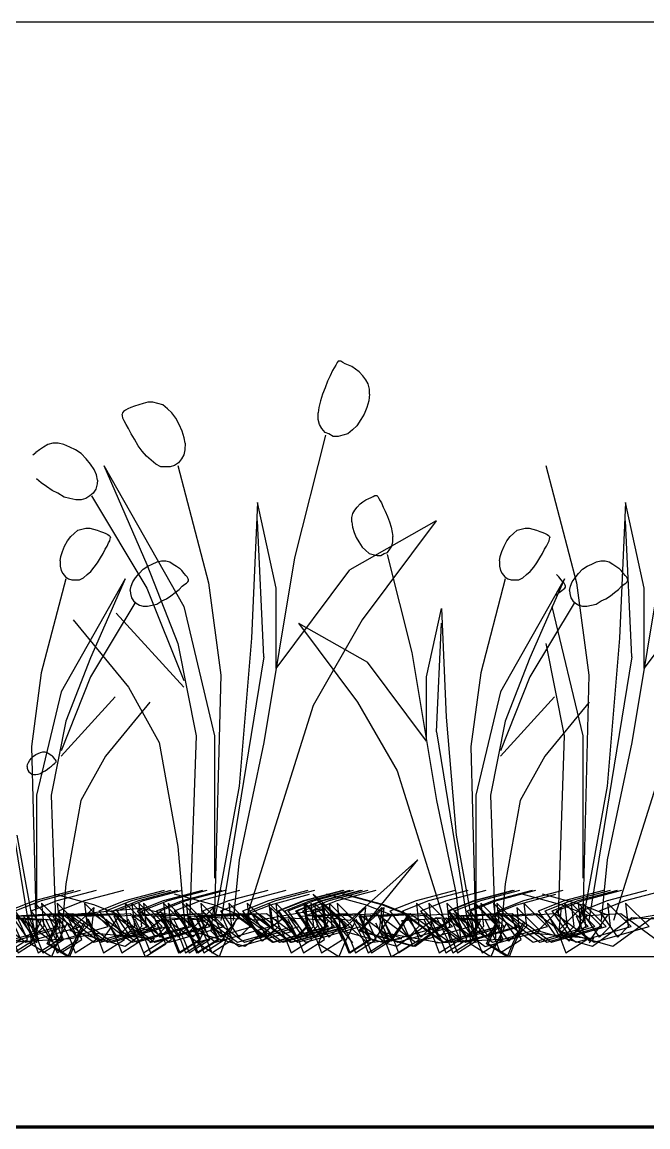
# Model space of a CAD drawing. Header units: metres. Extents: x -109 to 591, y -5 to 592.
# Drawn here: x 583.787 to 584.155, y 6.575 to 7.225 of the extents above; entities that cross this region are included whole.
import ezdxf

# ---------------------------------------------------------------- set-up
doc = ezdxf.new("R2010")
doc.units = ezdxf.units.M
doc.header["$LTSCALE"] = 0.03
doc.layers.add('Areas verdes', color=74, linetype='Continuous')
doc.layers.add('Muro', color=7, linetype='Continuous', lineweight=70)
doc.layers.add('Muro bajo', color=7, linetype='Continuous', lineweight=30)

msp = doc.modelspace()

# ---------------------------------------------------------------- linework, layer by layer
at = {"layer": 'Areas verdes', "color": 6, "linetype": 'Continuous'}
for p, q in [((583.97084, 7.02144), (583.96983, 7.01989)), ((583.97169, 7.02299), (583.97084, 7.02144)), ((583.97247, 7.02454), (583.97169, 7.02299)), ((583.97316, 7.02532), (583.97247, 7.02454)), ((583.97386, 7.02532), (583.97316, 7.02532)), ((583.97479, 7.02532), (583.97386, 7.02532)), ((583.97588, 7.02454), (583.97479, 7.02532)), ((583.97735, 7.02377), (583.97588, 7.02454)), ((583.97914, 7.02299), (583.97735, 7.02377)), ((583.98123, 7.02221), (583.97914, 7.02299)), ((583.98341, 7.02066), (583.98123, 7.02221)), ((583.98558, 7.01911), (583.98341, 7.02066)), ((583.96696, 7.01368), (583.96548, 7.0098)), ((583.96851, 7.01678), (583.96696, 7.01368)), ((583.96983, 7.01989), (583.96851, 7.01678)), ((583.98767, 7.01678), (583.98558, 7.01911)), ((583.98938, 7.01445), (583.98767, 7.01678)), ((583.99078, 7.01213), (583.98938, 7.01445)), ((583.96548, 7.0098), (583.96401, 7.00592)), ((583.99148, 7.00902), (583.99078, 7.01213)), ((583.99163, 7.00592), (583.99148, 7.00902)), ((583.8612, 7.00126), (583.85841, 7.00049)), ((583.86407, 7.00126), (583.8612, 7.00126)), ((583.86702, 7.00049), (583.86407, 7.00126)), ((583.96277, 7.00204), (583.96184, 6.99816)), ((583.96401, 7.00592), (583.96277, 7.00204)), ((583.99109, 7.00204), (583.99, 6.99816)), ((583.99163, 7.00592), (583.99109, 7.00204)), ((583.8463, 6.99506), (583.84607, 6.99428)), ((583.84615, 6.99351), (583.84607, 6.99428)), ((583.84692, 6.99583), (583.8463, 6.99506)), ((583.84801, 6.99661), (583.84692, 6.99583)), ((583.8494, 6.99738), (583.84801, 6.99661)), ((583.85119, 6.99816), (583.8494, 6.99738)), ((583.85336, 6.99894), (583.85119, 6.99816)), ((583.85577, 6.99971), (583.85336, 6.99894)), ((583.85841, 7.00049), (583.85577, 6.99971)), ((583.86989, 6.99971), (583.86702, 7.00049)), ((583.87268, 6.99738), (583.86989, 6.99971)), ((583.87524, 6.99506), (583.87268, 6.99738)), ((583.87765, 6.99195), (583.87524, 6.99506)), ((583.96184, 6.99816), (583.96137, 6.99506)), ((583.96145, 6.99118), (583.96137, 6.99506)), ((583.98845, 6.99428), (583.98643, 6.99118)), ((583.99, 6.99816), (583.98845, 6.99428)), ((583.84653, 6.99195), (583.84615, 6.99351)), ((583.84731, 6.9904), (583.84653, 6.99195)), ((583.8484, 6.98807), (583.84731, 6.9904)), ((583.84979, 6.98575), (583.8484, 6.98807)), ((583.87967, 6.98807), (583.87765, 6.99195)), ((583.8813, 6.98419), (583.87967, 6.98807)), ((583.96222, 6.98807), (583.96145, 6.99118)), ((583.96362, 6.98575), (583.96222, 6.98807)), ((583.98643, 6.99118), (583.9841, 6.9873)), ((583.85142, 6.98264), (583.84979, 6.98575)), ((583.85336, 6.97954), (583.85142, 6.98264)), ((583.88246, 6.98031), (583.8813, 6.98419)), ((583.96548, 6.98342), (583.96362, 6.98575)), ((583.96773, 6.98264), (583.96548, 6.98342)), ((583.97029, 6.98109), (583.96773, 6.98264)), ((583.97309, 6.98109), (583.97029, 6.98109)), ((583.97596, 6.98187), (583.97309, 6.98109)), ((583.97883, 6.98264), (583.97596, 6.98187)), ((583.98154, 6.98497), (583.97883, 6.98264)), ((583.9841, 6.9873), (583.98154, 6.98497)), ((583.79975, 6.97488), (583.79734, 6.97333)), ((583.80238, 6.97643), (583.79975, 6.97488)), ((583.80525, 6.97721), (583.80238, 6.97643)), ((583.80836, 6.97721), (583.80525, 6.97721)), ((583.81169, 6.97643), (583.80836, 6.97721)), ((583.81519, 6.97488), (583.81169, 6.97643)), ((583.8186, 6.97333), (583.81519, 6.97488)), ((583.85553, 6.97566), (583.85336, 6.97954)), ((583.85786, 6.97256), (583.85553, 6.97566)), ((583.88308, 6.97721), (583.88246, 6.98031)), ((583.88308, 6.97721), (583.883, 6.97333)), ((583.79346, 6.97023), (583.79525, 6.97178)), ((583.79734, 6.97333), (583.79525, 6.97178)), ((583.82194, 6.971), (583.8186, 6.97333)), ((583.82489, 6.9679), (583.82194, 6.971)), ((583.86035, 6.96945), (583.85786, 6.97256)), ((583.86306, 6.96712), (583.86035, 6.96945)), ((583.8823, 6.97023), (583.88098, 6.9679)), ((583.883, 6.97333), (583.8823, 6.97023)), ((583.82745, 6.9648), (583.82489, 6.9679)), ((583.82954, 6.96169), (583.82745, 6.9648)), ((583.83086, 6.95859), (583.82954, 6.96169)), ((583.86585, 6.9648), (583.86306, 6.96712)), ((583.86873, 6.96324), (583.86585, 6.9648)), ((583.8716, 6.96324), (583.86873, 6.96324)), ((583.87431, 6.96324), (583.8716, 6.96324)), ((583.87687, 6.96402), (583.87431, 6.96324)), ((583.87912, 6.96557), (583.87687, 6.96402)), ((583.88098, 6.9679), (583.87912, 6.96557)), ((583.79835, 6.95393), (583.79556, 6.95626)), ((583.83148, 6.95549), (583.83086, 6.95859)), ((583.83148, 6.95549), (583.83125, 6.95316)), ((583.80145, 6.95161), (583.79835, 6.95393)), ((583.80479, 6.94928), (583.80145, 6.95161)), ((583.80828, 6.94773), (583.80479, 6.94928)), ((583.83047, 6.95005), (583.829, 6.94773)), ((583.83125, 6.95316), (583.83047, 6.95005)), ((583.81185, 6.9454), (583.80828, 6.94773)), ((583.81534, 6.94462), (583.81185, 6.9454)), ((583.81876, 6.94385), (583.81534, 6.94462)), ((583.82186, 6.94385), (583.81876, 6.94385)), ((583.82465, 6.94462), (583.82186, 6.94385)), ((583.82706, 6.94617), (583.82465, 6.94462)), ((583.829, 6.94773), (583.82706, 6.94617)), ((583.986, 6.94144), (583.98774, 6.94268)), ((583.98774, 6.94268), (583.98947, 6.94392)), ((583.98947, 6.94392), (583.99115, 6.94454)), ((583.99115, 6.94454), (583.99258, 6.94516)), ((583.99258, 6.94516), (583.99376, 6.94579)), ((583.99376, 6.94579), (583.99463, 6.94641)), ((583.99463, 6.94641), (583.99537, 6.94641)), ((583.99537, 6.94641), (583.99593, 6.94641)), ((583.99593, 6.94641), (583.99649, 6.94579)), ((583.99649, 6.94579), (583.99711, 6.94454)), ((583.99711, 6.94454), (583.99779, 6.9433)), ((583.99779, 6.9433), (583.9986, 6.94206)), ((583.9986, 6.94206), (583.99965, 6.93958)), ((583.98128, 6.93337), (583.98184, 6.93585)), ((583.98184, 6.93585), (583.98296, 6.93772)), ((583.98296, 6.93772), (583.98432, 6.93958)), ((583.98432, 6.93958), (583.986, 6.94144)), ((583.99965, 6.93958), (584.00089, 6.93709)), ((584.00089, 6.93709), (584.00207, 6.93399)), ((583.98116, 6.93089), (583.98128, 6.93337)), ((583.98116, 6.93089), (583.98159, 6.92778)), ((584.00207, 6.93399), (584.00325, 6.93089)), ((584.00325, 6.93089), (584.00425, 6.92778)), ((583.81575, 6.9222), (583.8178, 6.92406)), ((583.8178, 6.92406), (583.82003, 6.92592)), ((583.82003, 6.92592), (583.82233, 6.92654)), ((583.82233, 6.92654), (583.82469, 6.92716)), ((583.82469, 6.92716), (583.82698, 6.92716)), ((583.82698, 6.92716), (583.82922, 6.92654)), ((583.82922, 6.92654), (583.83133, 6.92592)), ((583.83133, 6.92592), (583.83325, 6.9253)), ((583.83325, 6.9253), (583.83499, 6.92468)), ((583.83499, 6.92468), (583.83642, 6.92406)), ((583.83642, 6.92406), (583.83754, 6.92344)), ((583.83754, 6.92344), (583.83841, 6.92282)), ((583.83841, 6.92282), (583.8389, 6.9222)), ((583.98159, 6.92778), (583.98246, 6.92468)), ((583.98246, 6.92468), (583.9837, 6.92158)), ((584.00425, 6.92778), (584.00499, 6.92468)), ((584.00499, 6.92468), (584.00536, 6.9222)), ((584.07427, 6.9222), (584.07631, 6.92406)), ((584.07631, 6.92406), (584.07855, 6.92592)), ((584.07855, 6.92592), (584.08085, 6.92654)), ((584.08085, 6.92654), (584.0832, 6.92716)), ((584.0832, 6.92716), (584.0855, 6.92716)), ((584.0855, 6.92716), (584.08774, 6.92654)), ((584.08774, 6.92654), (584.08985, 6.92592)), ((584.08985, 6.92592), (584.09177, 6.9253)), ((584.09177, 6.9253), (584.09351, 6.92468)), ((584.09351, 6.92468), (584.09494, 6.92406)), ((584.09494, 6.92406), (584.09605, 6.92344)), ((584.09605, 6.92344), (584.09692, 6.92282)), ((584.09692, 6.92282), (584.09742, 6.9222)), ((583.81091, 6.91351), (583.81221, 6.91661)), ((583.81221, 6.91661), (583.81382, 6.91971)), ((583.81382, 6.91971), (583.81575, 6.9222)), ((583.83611, 6.91475), (583.83723, 6.91661)), ((583.83723, 6.91661), (583.8381, 6.91847)), ((583.8381, 6.91847), (583.83872, 6.91971)), ((583.83872, 6.91971), (583.83903, 6.92096)), ((583.8389, 6.9222), (583.83909, 6.92158)), ((583.83903, 6.92096), (583.83909, 6.92158)), ((583.9837, 6.92158), (583.98531, 6.91909)), ((583.98531, 6.91909), (583.98718, 6.91599)), ((584.00356, 6.91475), (584.00468, 6.91661)), ((584.00468, 6.91661), (584.0053, 6.91909)), ((584.0053, 6.91909), (584.00536, 6.9222)), ((584.06942, 6.91351), (584.07073, 6.91661)), ((584.07073, 6.91661), (584.07234, 6.91971)), ((584.07234, 6.91971), (584.07427, 6.9222)), ((584.09463, 6.91475), (584.09574, 6.91661)), ((584.09574, 6.91661), (584.09661, 6.91847)), ((584.09661, 6.91847), (584.09723, 6.91971)), ((584.09723, 6.91971), (584.09754, 6.92096)), ((584.09742, 6.9222), (584.09761, 6.92158)), ((584.09754, 6.92096), (584.09761, 6.92158)), ((583.80948, 6.90792), (583.80998, 6.9104)), ((583.80998, 6.9104), (583.81091, 6.91351)), ((583.83152, 6.90668), (583.83325, 6.90978)), ((583.83325, 6.90978), (583.83481, 6.91227)), ((583.83481, 6.91227), (583.83611, 6.91475)), ((583.98718, 6.91599), (583.98922, 6.91413)), ((583.98922, 6.91413), (583.9914, 6.91227)), ((583.9914, 6.91227), (583.99369, 6.91164)), ((583.99369, 6.91164), (583.99599, 6.91102)), ((583.99599, 6.91102), (583.99823, 6.91102)), ((583.99823, 6.91102), (584.00027, 6.91227)), ((584.00027, 6.91227), (584.00207, 6.91289)), ((584.00207, 6.91289), (584.00356, 6.91475)), ((584.068, 6.90792), (584.06849, 6.9104)), ((584.06849, 6.9104), (584.06942, 6.91351)), ((584.09003, 6.90668), (584.09177, 6.90978)), ((584.09177, 6.90978), (584.09332, 6.91227)), ((584.09332, 6.91227), (584.09463, 6.91475)), ((583.80948, 6.90792), (583.80954, 6.90482)), ((583.80954, 6.90482), (583.8101, 6.90233)), ((583.82767, 6.90171), (583.82965, 6.9042)), ((583.82965, 6.9042), (583.83152, 6.90668)), ((583.85839, 6.90295), (583.86106, 6.90482)), ((583.86106, 6.90482), (583.86379, 6.90606)), ((583.86379, 6.90606), (583.86659, 6.9073)), ((583.86659, 6.9073), (583.86926, 6.90792)), ((583.86926, 6.90792), (583.87174, 6.90792)), ((583.87174, 6.90792), (583.87404, 6.9073)), ((583.87404, 6.9073), (583.87615, 6.90606)), ((583.87615, 6.90606), (583.87807, 6.90482)), ((583.87807, 6.90482), (583.87975, 6.90357)), ((583.88117, 6.90233), (583.87975, 6.90357)), ((584.068, 6.90792), (584.06806, 6.90482)), ((584.06806, 6.90482), (584.06862, 6.90233)), ((584.08618, 6.90171), (584.08817, 6.9042)), ((584.08817, 6.9042), (584.09003, 6.90668)), ((584.11691, 6.90295), (584.11958, 6.90482)), ((584.11958, 6.90482), (584.12231, 6.90606)), ((584.12231, 6.90606), (584.1251, 6.9073)), ((584.1251, 6.9073), (584.12777, 6.90792)), ((584.12777, 6.90792), (584.13026, 6.90792)), ((584.13026, 6.90792), (584.13255, 6.9073)), ((584.13255, 6.9073), (584.13466, 6.90606)), ((584.13466, 6.90606), (584.13659, 6.90482)), ((584.13659, 6.90482), (584.13826, 6.90357)), ((584.13969, 6.90233), (584.13826, 6.90357)), ((583.8101, 6.90233), (583.81116, 6.90047)), ((583.81116, 6.90047), (583.81265, 6.89861)), ((583.81265, 6.89861), (583.81445, 6.89737)), ((583.81445, 6.89737), (583.81649, 6.89675)), ((583.81649, 6.89675), (583.81867, 6.89675)), ((583.81867, 6.89675), (583.82096, 6.89675)), ((583.82096, 6.89675), (583.82326, 6.89799)), ((583.82326, 6.89799), (583.82549, 6.89985)), ((583.82549, 6.89985), (583.82767, 6.90171)), ((583.85231, 6.89551), (583.85399, 6.89799)), ((583.85399, 6.89799), (583.85604, 6.90047)), ((583.85604, 6.90047), (583.85839, 6.90295)), ((583.88248, 6.90047), (583.88117, 6.90233)), ((583.88347, 6.89923), (583.88248, 6.90047)), ((583.88428, 6.89861), (583.88347, 6.89923)), ((583.88484, 6.89737), (583.88428, 6.89861)), ((583.88509, 6.89675), (583.88484, 6.89737)), ((583.88502, 6.89613), (583.88509, 6.89675)), ((584.06862, 6.90233), (584.06967, 6.90047)), ((584.06967, 6.90047), (584.07116, 6.89861)), ((584.07116, 6.89861), (584.07296, 6.89737)), ((584.07296, 6.89737), (584.07501, 6.89675)), ((584.07501, 6.89675), (584.07718, 6.89675)), ((584.07718, 6.89675), (584.07948, 6.89675)), ((584.07948, 6.89675), (584.08178, 6.89799)), ((584.08178, 6.89799), (584.08401, 6.89985)), ((584.08401, 6.89985), (584.08618, 6.90171)), ((584.10299, 6.89863), (584.10156, 6.89987)), ((584.1043, 6.89677), (584.10299, 6.89863)), ((584.10529, 6.89553), (584.1043, 6.89677)), ((584.11083, 6.89551), (584.1125, 6.89799)), ((584.1125, 6.89799), (584.11455, 6.90047)), ((584.11455, 6.90047), (584.11691, 6.90295)), ((584.141, 6.90047), (584.13969, 6.90233)), ((584.14199, 6.89923), (584.141, 6.90047)), ((584.1428, 6.89861), (584.14199, 6.89923)), ((584.14335, 6.89737), (584.1428, 6.89861)), ((584.1436, 6.89675), (584.14335, 6.89737)), ((584.14354, 6.89613), (584.1436, 6.89675)), ((583.85076, 6.89054), (583.85126, 6.89302)), ((583.85076, 6.89054), (583.85095, 6.88868)), ((583.85126, 6.89302), (583.85231, 6.89551)), ((583.87726, 6.8893), (583.8795, 6.89116)), ((583.8795, 6.89116), (583.88142, 6.89302)), ((583.88142, 6.89302), (583.88291, 6.89426)), ((583.88291, 6.89426), (583.88397, 6.89488)), ((583.88397, 6.89488), (583.88465, 6.89551)), ((583.88465, 6.89551), (583.88502, 6.89613)), ((584.10324, 6.88932), (584.10473, 6.89056)), ((584.10473, 6.89056), (584.10578, 6.89118)), ((584.1061, 6.8949), (584.10529, 6.89553)), ((584.10578, 6.89118), (584.10647, 6.8918)), ((584.10665, 6.89366), (584.1061, 6.8949)), ((584.10647, 6.8918), (584.10684, 6.89242)), ((584.1069, 6.89304), (584.10665, 6.89366)), ((584.10684, 6.89242), (584.1069, 6.89304)), ((584.10928, 6.89054), (584.10977, 6.89302)), ((584.10928, 6.89054), (584.10946, 6.88868)), ((584.10977, 6.89302), (584.11083, 6.89551)), ((584.13578, 6.8893), (584.13802, 6.89116)), ((584.13802, 6.89116), (584.13994, 6.89302)), ((584.13994, 6.89302), (584.14143, 6.89426)), ((584.14143, 6.89426), (584.14248, 6.89488)), ((584.14248, 6.89488), (584.14317, 6.89551)), ((584.14317, 6.89551), (584.14354, 6.89613)), ((583.85095, 6.88868), (583.85157, 6.88619)), ((583.85157, 6.88619), (583.85275, 6.88433)), ((583.85275, 6.88433), (583.8543, 6.88309)), ((583.86646, 6.88247), (583.86932, 6.88433)), ((583.86932, 6.88433), (583.87211, 6.88557)), ((583.87211, 6.88557), (583.87478, 6.88744)), ((583.87478, 6.88744), (583.87726, 6.8893)), ((584.10132, 6.88746), (584.10324, 6.88932)), ((584.10946, 6.88868), (584.11008, 6.88619)), ((584.11008, 6.88619), (584.11126, 6.88433)), ((584.11126, 6.88433), (584.11281, 6.88309)), ((584.12498, 6.88247), (584.12784, 6.88433)), ((584.12784, 6.88433), (584.13063, 6.88557)), ((584.13063, 6.88557), (584.1333, 6.88744)), ((584.1333, 6.88744), (584.13578, 6.8893)), ((583.8543, 6.88309), (583.85622, 6.88185)), ((583.85622, 6.88185), (583.85846, 6.88123)), ((583.85846, 6.88123), (583.86094, 6.88123)), ((583.86094, 6.88123), (583.86367, 6.88185)), ((583.86367, 6.88185), (583.86646, 6.88247)), ((584.11281, 6.88309), (584.11474, 6.88185)), ((584.11474, 6.88185), (584.11697, 6.88123)), ((584.11697, 6.88123), (584.11946, 6.88123)), ((584.11946, 6.88123), (584.12219, 6.88185)), ((584.12219, 6.88185), (584.12498, 6.88247)), ((583.79276, 6.79184), (583.79394, 6.79308)), ((583.79394, 6.79308), (583.79527, 6.79401)), ((583.79527, 6.79401), (583.79664, 6.79464)), ((583.79664, 6.79464), (583.79803, 6.79526)), ((583.79803, 6.79526), (583.79937, 6.79557)), ((583.79937, 6.79557), (583.80061, 6.79557)), ((583.80061, 6.79557), (583.80176, 6.79526)), ((583.80176, 6.79526), (583.80281, 6.79464)), ((583.80281, 6.79464), (583.80377, 6.79401)), ((583.80377, 6.79401), (583.80461, 6.79339)), ((583.80533, 6.79277), (583.80461, 6.79339)), ((583.80598, 6.79184), (583.80533, 6.79277)), ((583.79012, 6.78688), (583.79037, 6.78812)), ((583.79012, 6.78688), (583.79021, 6.78595)), ((583.79037, 6.78812), (583.79089, 6.78936)), ((583.79089, 6.78936), (583.79173, 6.7906)), ((583.79173, 6.7906), (583.79276, 6.79184)), ((583.80213, 6.78532), (583.80337, 6.78626)), ((583.80337, 6.78626), (583.80449, 6.78719)), ((583.80449, 6.78719), (583.80545, 6.78812)), ((583.80545, 6.78812), (583.80619, 6.78874)), ((583.80647, 6.79122), (583.80598, 6.79184)), ((583.80619, 6.78874), (583.80672, 6.78905)), ((583.80688, 6.79091), (583.80647, 6.79122)), ((583.80672, 6.78905), (583.80706, 6.78936)), ((583.80716, 6.79029), (583.80688, 6.79091)), ((583.80706, 6.78936), (583.80725, 6.78967)), ((583.80728, 6.78998), (583.80716, 6.79029)), ((583.80725, 6.78967), (583.80728, 6.78998)), ((583.79021, 6.78595), (583.79052, 6.7847)), ((583.79052, 6.7847), (583.79111, 6.78377)), ((583.79111, 6.78377), (583.79189, 6.78315)), ((583.79189, 6.78315), (583.79285, 6.78253)), ((583.79285, 6.78253), (583.79397, 6.78222)), ((583.79397, 6.78222), (583.79521, 6.78222)), ((583.79521, 6.78222), (583.79657, 6.78253)), ((583.79657, 6.78253), (583.79797, 6.78284)), ((583.79797, 6.78284), (583.7994, 6.78377)), ((583.7994, 6.78377), (583.80079, 6.78439)), ((583.80079, 6.78439), (583.80213, 6.78532))]:
    msp.add_line(p, q, dxfattribs=at)
at = {"layer": 'Areas verdes', "linetype": 'Continuous'}
for p, q in [((583.96564, 6.98187), (583.94748, 6.90971)), ((583.83528, 6.96402), (583.86058, 6.90583)), ((583.83528, 6.96402), (583.8823, 6.881)), ((583.87873, 6.96402), (583.89681, 6.89496)), ((584.09527, 6.96402), (584.11335, 6.89496)), ((583.82799, 6.94617), (583.86058, 6.89186)), ((583.92576, 6.94229), (583.92219, 6.86237)), ((583.93662, 6.89186), (583.92576, 6.94229)), ((584.14229, 6.94229), (584.13872, 6.86237)), ((584.15315, 6.89186), (584.14229, 6.94229)), ((583.9294, 6.85151), (583.92576, 6.93143)), ((584.03082, 6.93143), (583.98007, 6.90272)), ((584.03082, 6.93143), (583.98736, 6.87324)), ((584.14594, 6.85151), (584.14229, 6.93143)), ((583.94748, 6.90971), (583.9294, 6.80108)), ((584.00195, 6.91164), (584.01648, 6.85392)), ((584.16402, 6.90971), (584.14594, 6.80108)), ((583.86058, 6.90583), (583.87873, 6.85927)), ((583.81296, 6.89737), (583.79849, 6.84212)), ((583.84772, 6.89737), (583.8101, 6.83095)), ((583.84772, 6.89737), (583.82748, 6.85081)), ((583.93662, 6.84453), (583.98007, 6.90272)), ((584.07147, 6.89737), (584.05701, 6.84212)), ((584.10623, 6.89737), (584.06862, 6.83095)), ((584.10623, 6.89737), (584.086, 6.85081)), ((584.15315, 6.84453), (584.19661, 6.90272)), ((583.86058, 6.89186), (583.8823, 6.83754)), ((583.89681, 6.89496), (583.90403, 6.84065)), ((583.93662, 6.84453), (583.93662, 6.89186)), ((584.11335, 6.89496), (584.12057, 6.84065)), ((584.15315, 6.84453), (584.15315, 6.89186)), ((583.85355, 6.88309), (583.82748, 6.83964)), ((583.8823, 6.83367), (583.8425, 6.87712)), ((583.8823, 6.881), (583.90046, 6.80496)), ((584.02517, 6.83964), (584.03386, 6.87999)), ((584.03386, 6.87999), (584.03671, 6.81605)), ((584.11207, 6.88309), (584.086, 6.83964)), ((584.09884, 6.881), (584.117, 6.80496)), ((583.81713, 6.87324), (583.84971, 6.83367)), ((583.94981, 6.8713), (583.9904, 6.84833)), ((583.94981, 6.8713), (583.98457, 6.82474)), ((583.98736, 6.87324), (583.95834, 6.8228)), ((584.03094, 6.80736), (584.03386, 6.8713)), ((583.87873, 6.85927), (583.8896, 6.80496)), ((583.92219, 6.86237), (583.91489, 6.77547)), ((584.09527, 6.85927), (584.10613, 6.80496)), ((584.13872, 6.86237), (584.13143, 6.77547)), ((583.9294, 6.85151), (583.90403, 6.69633)), ((584.01648, 6.85392), (584.03094, 6.76701)), ((584.14594, 6.85151), (584.12057, 6.69633)), ((583.82748, 6.85081), (583.81296, 6.81357)), ((584.02517, 6.80177), (583.9904, 6.84833)), ((584.086, 6.85081), (584.07147, 6.81357)), ((583.79849, 6.84212), (583.79272, 6.79867)), ((583.82748, 6.83964), (583.8101, 6.79619)), ((583.90403, 6.84065), (583.90046, 6.69943)), ((584.02517, 6.80177), (584.02517, 6.83964)), ((584.05701, 6.84212), (584.05124, 6.79867)), ((584.086, 6.83964), (584.06862, 6.79619)), ((584.12057, 6.84065), (584.117, 6.69943)), ((583.84971, 6.83367), (583.86787, 6.80108)), ((583.8101, 6.83095), (583.79558, 6.77012)), ((583.8101, 6.79308), (583.84194, 6.82784)), ((584.06862, 6.83095), (584.05409, 6.77012)), ((584.06862, 6.79308), (584.10046, 6.82784)), ((583.86224, 6.82474), (583.83617, 6.79308)), ((583.95834, 6.8228), (583.91854, 6.69633)), ((583.98457, 6.82474), (584.00778, 6.78439)), ((584.12076, 6.82474), (584.09469, 6.79308)), ((584.17488, 6.8228), (584.13507, 6.69633)), ((583.81296, 6.81357), (583.80427, 6.77012)), ((584.03671, 6.81605), (584.04255, 6.74653)), ((584.07147, 6.81357), (584.06278, 6.77012)), ((583.77242, 6.80736), (583.79272, 6.68321)), ((584.03094, 6.80736), (584.05124, 6.68321)), ((583.86787, 6.80108), (583.87873, 6.73978)), ((583.8896, 6.80496), (583.88595, 6.69943)), ((583.90046, 6.80496), (583.90046, 6.72116)), ((583.9294, 6.80108), (583.91489, 6.73202)), ((584.10613, 6.80496), (584.10249, 6.69943)), ((584.117, 6.80496), (584.117, 6.72116)), ((584.14594, 6.80108), (584.13143, 6.73202)), ((583.79272, 6.79867), (583.79558, 6.6857)), ((583.83617, 6.79308), (583.82165, 6.76701)), ((584.05124, 6.79867), (584.05409, 6.6857)), ((584.09469, 6.79308), (584.08016, 6.76701)), ((584.00778, 6.78439), (584.03963, 6.68321)), ((583.91489, 6.77547), (583.90046, 6.69633)), ((584.13143, 6.77547), (584.117, 6.69633)), ((583.79558, 6.77012), (583.79558, 6.70308)), ((583.80427, 6.77012), (583.80718, 6.6857)), ((583.82165, 6.76701), (583.81296, 6.71797)), ((584.03094, 6.76701), (584.04255, 6.71177)), ((584.05409, 6.77012), (584.05409, 6.70308)), ((584.06278, 6.77012), (584.0657, 6.6857)), ((584.08016, 6.76701), (584.07147, 6.71797)), ((583.78403, 6.74653), (583.79558, 6.68321)), ((584.04255, 6.74653), (584.05409, 6.68321)), ((583.87873, 6.73978), (583.8823, 6.69943)), ((583.91489, 6.73202), (583.91132, 6.69633)), ((584.01995, 6.73202), (583.98007, 6.69633)), ((583.99093, 6.69633), (584.01995, 6.73202)), ((584.13143, 6.73202), (584.12786, 6.69633)), ((583.81296, 6.71797), (583.8101, 6.6857)), ((584.07147, 6.71797), (584.06862, 6.6857)), ((583.9585, 6.71177), (583.9904, 6.68321)), ((583.98171, 6.68321), (583.9585, 6.71177)), ((584.04255, 6.71177), (584.0454, 6.68321)), ((583.85701, 6.70331), (583.81356, 6.69943)), ((583.87509, 6.69943), (583.85701, 6.70331)), ((583.96564, 6.70331), (583.92576, 6.69633)), ((583.95477, 6.69943), (583.96564, 6.70331)), ((584.18217, 6.70331), (584.14229, 6.69633)), ((583.81356, 6.69943), (583.81713, 6.69633)), ((583.9294, 6.69633), (583.87509, 6.69943)), ((583.98007, 6.69633), (583.95477, 6.69943)), ((583.81587, 6.6857), (583.83034, 6.6888)), ((583.83034, 6.6888), (583.8651, 6.6857)), ((584.00195, 6.6888), (584.03386, 6.68321)), ((584.01064, 6.6857), (584.00195, 6.6888)), ((584.07439, 6.6857), (584.08885, 6.6888)), ((584.08885, 6.6888), (584.12361, 6.6857)), ((583.77242, 6.68321), (583.81587, 6.6857)), ((583.8651, 6.6857), (583.86224, 6.68321)), ((583.9904, 6.68321), (584.01064, 6.6857)), ((584.03094, 6.68321), (584.07439, 6.6857)), ((584.12361, 6.6857), (584.12076, 6.68321))]:
    msp.add_line(p, q, dxfattribs=at)
at = {"layer": 'Areas verdes'}
for points in [[(583.81372, 6.69487), (583.80757, 6.68258), (583.8045, 6.67491), (583.79221, 6.68258), (583.79835, 6.6964), (583.77223, 6.69794), (583.74918, 6.68105), (583.71691, 6.69026), (583.73074, 6.70408), (583.72921, 6.69026), (583.73535, 6.68412), (583.74611, 6.69947), (583.73074, 6.70561), (583.70769, 6.71175)], [(583.71159, 6.69737), (583.71774, 6.68509), (583.72081, 6.67741), (583.7331, 6.68509), (583.72696, 6.69891), (583.75308, 6.70044), (583.77613, 6.68355), (583.8084, 6.69276), (583.79457, 6.70658), (583.79611, 6.69276), (583.78996, 6.68662), (583.7792, 6.70198), (583.79457, 6.70812), (583.81762, 6.71426)], [(583.71553, 6.69737), (583.72168, 6.68509), (583.72475, 6.67741), (583.73704, 6.68509), (583.7309, 6.69891), (583.75702, 6.70044), (583.78007, 6.68355), (583.81234, 6.69276), (583.79851, 6.70658), (583.80005, 6.69276), (583.7939, 6.68662), (583.78314, 6.70198), (583.79851, 6.70812), (583.82156, 6.71426)], [(583.82335, 6.69487), (583.8172, 6.68258), (583.81413, 6.67491), (583.80184, 6.68258), (583.80798, 6.6964), (583.78186, 6.69794), (583.75881, 6.68105), (583.72654, 6.69026), (583.74037, 6.70408), (583.73884, 6.69026), (583.74498, 6.68412), (583.75574, 6.69947), (583.74037, 6.70561), (583.71732, 6.71175)], [(583.82438, 6.69487), (583.81823, 6.68258), (583.81516, 6.67491), (583.80287, 6.68258), (583.80901, 6.6964), (583.78289, 6.69794), (583.75984, 6.68105), (583.72757, 6.69026), (583.7414, 6.70408), (583.73987, 6.69026), (583.74601, 6.68412), (583.75677, 6.69947), (583.7414, 6.70561), (583.71835, 6.71175)], [(583.72492, 6.69737), (583.73107, 6.68509), (583.73414, 6.67741), (583.74644, 6.68509), (583.74029, 6.69891), (583.76641, 6.70044), (583.78946, 6.68355), (583.82173, 6.69276), (583.8079, 6.70658), (583.80944, 6.69276), (583.80329, 6.68662), (583.79254, 6.70198), (583.8079, 6.70812), (583.83095, 6.71426)], [(583.74098, 6.69737), (583.74713, 6.68509), (583.7502, 6.67741), (583.76249, 6.68509), (583.75635, 6.69891), (583.78247, 6.70044), (583.80552, 6.68355), (583.83779, 6.69276), (583.82396, 6.70658), (583.8255, 6.69276), (583.81935, 6.68662), (583.80859, 6.70198), (583.82396, 6.70812), (583.84701, 6.71426)], [(583.7649, 6.69737), (583.77104, 6.68509), (583.77412, 6.67741), (583.78641, 6.68509), (583.78026, 6.69891), (583.80639, 6.70044), (583.82943, 6.68355), (583.8617, 6.69276), (583.84787, 6.70658), (583.84941, 6.69276), (583.84326, 6.68662), (583.83251, 6.70198), (583.84787, 6.70812), (583.87092, 6.71426)], [(583.76879, 6.69737), (583.77494, 6.68509), (583.77801, 6.67741), (583.7903, 6.68509), (583.78416, 6.69891), (583.81028, 6.70044), (583.83333, 6.68355), (583.8656, 6.69276), (583.85177, 6.70658), (583.85331, 6.69276), (583.84716, 6.68662), (583.8364, 6.70198), (583.85177, 6.70812), (583.87482, 6.71426)], [(583.77287, 6.69737), (583.77901, 6.68509), (583.78209, 6.67741), (583.79438, 6.68509), (583.78823, 6.69891), (583.81436, 6.70044), (583.8374, 6.68355), (583.86967, 6.69276), (583.85584, 6.70658), (583.85738, 6.69276), (583.85123, 6.68662), (583.84048, 6.70198), (583.85584, 6.70812), (583.87889, 6.71426)], [(583.77556, 6.69737), (583.78171, 6.68509), (583.78478, 6.67741), (583.79708, 6.68509), (583.79093, 6.69891), (583.81705, 6.70044), (583.8401, 6.68355), (583.87237, 6.69276), (583.85854, 6.70658), (583.86008, 6.69276), (583.85393, 6.68662), (583.84317, 6.70198), (583.85854, 6.70812), (583.88159, 6.71426)], [(583.78746, 6.69737), (583.7936, 6.68509), (583.79668, 6.67741), (583.80897, 6.68509), (583.80282, 6.69891), (583.82895, 6.70044), (583.85199, 6.68355), (583.88426, 6.69276), (583.87043, 6.70658), (583.87197, 6.69276), (583.86582, 6.68662), (583.85507, 6.70198), (583.87043, 6.70812), (583.89348, 6.71426)], [(583.79011, 6.69737), (583.79626, 6.68509), (583.79933, 6.67741), (583.81162, 6.68509), (583.80548, 6.69891), (583.8316, 6.70044), (583.85465, 6.68355), (583.88692, 6.69276), (583.87309, 6.70658), (583.87463, 6.69276), (583.86848, 6.68662), (583.85772, 6.70198), (583.87309, 6.70812), (583.89614, 6.71426)], [(583.7986, 6.69737), (583.80474, 6.68509), (583.80782, 6.67741), (583.82011, 6.68509), (583.81396, 6.69891), (583.84009, 6.70044), (583.86313, 6.68355), (583.8954, 6.69276), (583.88157, 6.70658), (583.88311, 6.69276), (583.87696, 6.68662), (583.86621, 6.70198), (583.88157, 6.70812), (583.90462, 6.71426)], [(583.80078, 6.69737), (583.80693, 6.68509), (583.81, 6.67741), (583.82229, 6.68509), (583.81615, 6.69891), (583.84227, 6.70044), (583.86532, 6.68355), (583.89759, 6.69276), (583.88376, 6.70658), (583.88529, 6.69276), (583.87915, 6.68662), (583.86839, 6.70198), (583.88376, 6.70812), (583.90681, 6.71426)], [(583.9123, 6.69487), (583.90615, 6.68258), (583.90308, 6.67491), (583.89079, 6.68258), (583.89693, 6.6964), (583.87081, 6.69794), (583.84776, 6.68105), (583.81549, 6.69026), (583.82932, 6.70408), (583.82779, 6.69026), (583.83393, 6.68412), (583.84469, 6.69947), (583.82932, 6.70561), (583.80627, 6.71175)], [(583.80926, 6.69737), (583.81541, 6.68509), (583.81848, 6.67741), (583.83078, 6.68509), (583.82463, 6.69891), (583.85075, 6.70044), (583.8738, 6.68355), (583.90607, 6.69276), (583.89224, 6.70658), (583.89378, 6.69276), (583.88763, 6.68662), (583.87688, 6.70198), (583.89224, 6.70812), (583.91529, 6.71426)], [(583.82591, 6.69737), (583.83206, 6.68509), (583.83513, 6.67741), (583.84743, 6.68509), (583.84128, 6.69891), (583.8674, 6.70044), (583.89045, 6.68355), (583.92272, 6.69276), (583.90889, 6.70658), (583.91043, 6.69276), (583.90428, 6.68662), (583.89353, 6.70198), (583.90889, 6.70812), (583.93194, 6.71426)], [(583.83658, 6.69737), (583.84273, 6.68509), (583.8458, 6.67741), (583.85809, 6.68509), (583.85195, 6.69891), (583.87807, 6.70044), (583.90112, 6.68355), (583.93339, 6.69276), (583.91956, 6.70658), (583.9211, 6.69276), (583.91495, 6.68662), (583.90419, 6.70198), (583.91956, 6.70812), (583.94261, 6.71426)], [(583.84939, 6.69737), (583.85554, 6.68509), (583.85861, 6.67741), (583.8709, 6.68509), (583.86476, 6.69891), (583.89088, 6.70044), (583.91393, 6.68355), (583.9462, 6.69276), (583.93237, 6.70658), (583.9339, 6.69276), (583.92776, 6.68662), (583.917, 6.70198), (583.93237, 6.70812), (583.95542, 6.71426)], [(583.85028, 6.69487), (583.85643, 6.68258), (583.8595, 6.67491), (583.8718, 6.68258), (583.86565, 6.6964), (583.89177, 6.69794), (583.91482, 6.68105), (583.94709, 6.69026), (583.93326, 6.70408), (583.9348, 6.69026), (583.92865, 6.68412), (583.91789, 6.69947), (583.93326, 6.70561), (583.95631, 6.71175)], [(583.85346, 6.69737), (583.85961, 6.68509), (583.86268, 6.67741), (583.87498, 6.68509), (583.86883, 6.69891), (583.89495, 6.70044), (583.918, 6.68355), (583.95027, 6.69276), (583.93644, 6.70658), (583.93798, 6.69276), (583.93183, 6.68662), (583.92107, 6.70198), (583.93644, 6.70812), (583.95949, 6.71426)], [(583.86996, 6.69737), (583.87611, 6.68509), (583.87918, 6.67741), (583.89147, 6.68509), (583.88533, 6.69891), (583.91145, 6.70044), (583.9345, 6.68355), (583.96677, 6.69276), (583.95294, 6.70658), (583.95448, 6.69276), (583.94833, 6.68662), (583.93757, 6.70198), (583.95294, 6.70812), (583.97599, 6.71426)], [(583.87071, 6.69737), (583.87686, 6.68509), (583.87993, 6.67741), (583.89222, 6.68509), (583.88607, 6.69891), (583.9122, 6.70044), (583.93525, 6.68355), (583.96752, 6.69276), (583.95369, 6.70658), (583.95522, 6.69276), (583.94908, 6.68662), (583.93832, 6.70198), (583.95369, 6.70812), (583.97674, 6.71426)], [(583.87417, 6.69737), (583.88031, 6.68509), (583.88338, 6.67741), (583.89568, 6.68509), (583.88953, 6.69891), (583.91565, 6.70044), (583.9387, 6.68355), (583.97097, 6.69276), (583.95714, 6.70658), (583.95868, 6.69276), (583.95253, 6.68662), (583.94178, 6.70198), (583.95714, 6.70812), (583.98019, 6.71426)], [(583.87619, 6.69737), (583.88233, 6.68509), (583.88541, 6.67741), (583.8977, 6.68509), (583.89155, 6.69891), (583.91768, 6.70044), (583.94073, 6.68355), (583.973, 6.69276), (583.95917, 6.70658), (583.9607, 6.69276), (583.95456, 6.68662), (583.9438, 6.70198), (583.95917, 6.70812), (583.98221, 6.71426)], [(583.98282, 6.69487), (583.97667, 6.68258), (583.9736, 6.67491), (583.96131, 6.68258), (583.96745, 6.6964), (583.94133, 6.69794), (583.91828, 6.68105), (583.88601, 6.69026), (583.89984, 6.70408), (583.8983, 6.69026), (583.90445, 6.68412), (583.91521, 6.69947), (583.89984, 6.70561), (583.87679, 6.71175)], [(583.88063, 6.69737), (583.88678, 6.68509), (583.88985, 6.67741), (583.90214, 6.68509), (583.896, 6.69891), (583.92212, 6.70044), (583.94517, 6.68355), (583.97744, 6.69276), (583.96361, 6.70658), (583.96514, 6.69276), (583.959, 6.68662), (583.94824, 6.70198), (583.96361, 6.70812), (583.98666, 6.71426)], [(583.88138, 6.69737), (583.88752, 6.68509), (583.8906, 6.67741), (583.90289, 6.68509), (583.89674, 6.69891), (583.92287, 6.70044), (583.94591, 6.68355), (583.97818, 6.69276), (583.96435, 6.70658), (583.96589, 6.69276), (583.95974, 6.68662), (583.94899, 6.70198), (583.96435, 6.70812), (583.9874, 6.71426)], [(583.88483, 6.69737), (583.89098, 6.68509), (583.89405, 6.67741), (583.90634, 6.68509), (583.9002, 6.69891), (583.92632, 6.70044), (583.94937, 6.68355), (583.98164, 6.69276), (583.96781, 6.70658), (583.96935, 6.69276), (583.9632, 6.68662), (583.95244, 6.70198), (583.96781, 6.70812), (583.99086, 6.71426)], [(583.88952, 6.69737), (583.89567, 6.68509), (583.89874, 6.67741), (583.91103, 6.68509), (583.90489, 6.69891), (583.93101, 6.70044), (583.95406, 6.68355), (583.98633, 6.69276), (583.9725, 6.70658), (583.97403, 6.69276), (583.96789, 6.68662), (583.95713, 6.70198), (583.9725, 6.70812), (583.99555, 6.71426)], [(583.93618, 6.69737), (583.94232, 6.68509), (583.9454, 6.67741), (583.95769, 6.68509), (583.95154, 6.69891), (583.97767, 6.70044), (584.00072, 6.68355), (584.03298, 6.69276), (584.01916, 6.70658), (584.02069, 6.69276), (584.01454, 6.68662), (584.00379, 6.70198), (584.01916, 6.70812), (584.0422, 6.71426)], [(583.94351, 6.69737), (583.94966, 6.68509), (583.95273, 6.67741), (583.96502, 6.68509), (583.95888, 6.69891), (583.985, 6.70044), (584.00805, 6.68355), (584.04032, 6.69276), (584.02649, 6.70658), (584.02802, 6.69276), (584.02188, 6.68662), (584.01112, 6.70198), (584.02649, 6.70812), (584.04954, 6.71426)], [(583.95418, 6.69737), (583.96032, 6.68509), (583.9634, 6.67741), (583.97569, 6.68509), (583.96954, 6.69891), (583.99567, 6.70044), (584.01872, 6.68355), (584.05098, 6.69276), (584.03716, 6.70658), (584.03869, 6.69276), (584.03254, 6.68662), (584.02179, 6.70198), (584.03716, 6.70812), (584.0602, 6.71426)], [(584.07224, 6.69487), (584.06609, 6.68258), (584.06302, 6.67491), (584.05072, 6.68258), (584.05687, 6.6964), (584.03075, 6.69794), (584.0077, 6.68105), (583.97543, 6.69026), (583.98926, 6.70408), (583.98772, 6.69026), (583.99387, 6.68412), (584.00463, 6.69947), (583.98926, 6.70561), (583.96621, 6.71175)], [(583.97011, 6.69737), (583.97625, 6.68509), (583.97933, 6.67741), (583.99162, 6.68509), (583.98547, 6.69891), (584.0116, 6.70044), (584.03465, 6.68355), (584.06692, 6.69276), (584.05309, 6.70658), (584.05462, 6.69276), (584.04848, 6.68662), (584.03772, 6.70198), (584.05309, 6.70812), (584.07614, 6.71426)], [(583.97083, 6.69737), (583.97697, 6.68509), (583.98005, 6.67741), (583.99234, 6.68509), (583.98619, 6.69891), (584.01232, 6.70044), (584.03537, 6.68355), (584.06763, 6.69276), (584.0538, 6.70658), (584.05534, 6.69276), (584.04919, 6.68662), (584.03844, 6.70198), (584.0538, 6.70812), (584.07685, 6.71426)], [(583.97405, 6.69737), (583.9802, 6.68509), (583.98327, 6.67741), (583.99556, 6.68509), (583.98942, 6.69891), (584.01554, 6.70044), (584.03859, 6.68355), (584.07086, 6.69276), (584.05703, 6.70658), (584.05856, 6.69276), (584.05242, 6.68662), (584.04166, 6.70198), (584.05703, 6.70812), (584.08008, 6.71426)], [(584.08187, 6.69487), (584.07572, 6.68258), (584.07265, 6.67491), (584.06035, 6.68258), (584.0665, 6.6964), (584.04038, 6.69794), (584.01733, 6.68105), (583.98506, 6.69026), (583.99889, 6.70408), (583.99735, 6.69026), (584.0035, 6.68412), (584.01426, 6.69947), (583.99889, 6.70561), (583.97584, 6.71175)], [(584.0829, 6.69487), (584.07675, 6.68258), (584.07368, 6.67491), (584.06138, 6.68258), (584.06753, 6.6964), (584.04141, 6.69794), (584.01836, 6.68105), (583.98609, 6.69026), (583.99992, 6.70408), (583.99838, 6.69026), (584.00453, 6.68412), (584.01529, 6.69947), (583.99992, 6.70561), (583.97687, 6.71175)], [(583.98149, 6.69737), (583.98764, 6.68509), (583.99071, 6.67741), (584.00301, 6.68509), (583.99686, 6.69891), (584.02298, 6.70044), (584.04603, 6.68355), (584.0783, 6.69276), (584.06447, 6.70658), (584.06601, 6.69276), (584.05986, 6.68662), (584.04911, 6.70198), (584.06447, 6.70812), (584.08752, 6.71426)], [(583.98344, 6.69737), (583.98959, 6.68509), (583.99266, 6.67741), (584.00495, 6.68509), (583.99881, 6.69891), (584.02493, 6.70044), (584.04798, 6.68355), (584.08025, 6.69276), (584.06642, 6.70658), (584.06796, 6.69276), (584.06181, 6.68662), (584.05105, 6.70198), (584.06642, 6.70812), (584.08947, 6.71426)], [(583.9952, 6.69487), (584.00134, 6.68258), (584.00442, 6.67491), (584.01671, 6.68258), (584.01056, 6.6964), (584.03669, 6.69794), (584.05973, 6.68105), (584.092, 6.69026), (584.07817, 6.70408), (584.07971, 6.69026), (584.07356, 6.68412), (584.06281, 6.69947), (584.07817, 6.70561), (584.10122, 6.71175)], [(583.9995, 6.69737), (584.00565, 6.68509), (584.00872, 6.67741), (584.02101, 6.68509), (584.01487, 6.69891), (584.04099, 6.70044), (584.06404, 6.68355), (584.09631, 6.69276), (584.08248, 6.70658), (584.08401, 6.69276), (584.07787, 6.68662), (584.06711, 6.70198), (584.08248, 6.70812), (584.10553, 6.71426)], [(584.02341, 6.69737), (584.02956, 6.68509), (584.03263, 6.67741), (584.04492, 6.68509), (584.03878, 6.69891), (584.0649, 6.70044), (584.08795, 6.68355), (584.12022, 6.69276), (584.10639, 6.70658), (584.10793, 6.69276), (584.10178, 6.68662), (584.09102, 6.70198), (584.10639, 6.70812), (584.12944, 6.71426)], [(584.02731, 6.69737), (584.03346, 6.68509), (584.03653, 6.67741), (584.04882, 6.68509), (584.04268, 6.69891), (584.0688, 6.70044), (584.09185, 6.68355), (584.12412, 6.69276), (584.11029, 6.70658), (584.11182, 6.69276), (584.10568, 6.68662), (584.09492, 6.70198), (584.11029, 6.70812), (584.13334, 6.71426)], [(584.03138, 6.69737), (584.03753, 6.68509), (584.0406, 6.67741), (584.0529, 6.68509), (584.04675, 6.69891), (584.07287, 6.70044), (584.09592, 6.68355), (584.12819, 6.69276), (584.11436, 6.70658), (584.1159, 6.69276), (584.10975, 6.68662), (584.09899, 6.70198), (584.11436, 6.70812), (584.13741, 6.71426)], [(584.03408, 6.69737), (584.04023, 6.68509), (584.0433, 6.67741), (584.05559, 6.68509), (584.04945, 6.69891), (584.07557, 6.70044), (584.09862, 6.68355), (584.13089, 6.69276), (584.11706, 6.70658), (584.11859, 6.69276), (584.11245, 6.68662), (584.10169, 6.70198), (584.11706, 6.70812), (584.14011, 6.71426)], [(584.04863, 6.69737), (584.05478, 6.68509), (584.05785, 6.67741), (584.07014, 6.68509), (584.06399, 6.69891), (584.09012, 6.70044), (584.11317, 6.68355), (584.14544, 6.69276), (584.13161, 6.70658), (584.13314, 6.69276), (584.127, 6.68662), (584.11624, 6.70198), (584.13161, 6.70812), (584.15466, 6.71426)], [(584.0593, 6.69737), (584.06544, 6.68509), (584.06852, 6.67741), (584.08081, 6.68509), (584.07466, 6.69891), (584.10079, 6.70044), (584.12384, 6.68355), (584.1561, 6.69276), (584.14227, 6.70658), (584.14381, 6.69276), (584.13766, 6.68662), (584.12691, 6.70198), (584.14227, 6.70812), (584.16532, 6.71426)], [(584.18739, 6.69487), (584.18125, 6.68258), (584.17817, 6.67491), (584.16588, 6.68258), (584.17203, 6.6964), (584.1459, 6.69794), (584.12285, 6.68105), (584.09059, 6.69026), (584.10441, 6.70408), (584.10288, 6.69026), (584.10903, 6.68412), (584.11978, 6.69947), (584.10441, 6.70561), (584.08137, 6.71175)], [(584.19935, 6.69487), (584.19321, 6.68258), (584.19013, 6.67491), (584.17784, 6.68258), (584.18399, 6.6964), (584.15786, 6.69794), (584.13482, 6.68105), (584.10255, 6.69026), (584.11638, 6.70408), (584.11484, 6.69026), (584.12099, 6.68412), (584.13174, 6.69947), (584.11638, 6.70561), (584.09333, 6.71175)], [(584.09791, 6.69737), (584.10406, 6.68509), (584.10713, 6.67741), (584.11942, 6.68509), (584.11328, 6.69891), (584.1394, 6.70044), (584.16245, 6.68355), (584.19472, 6.69276), (584.18089, 6.70658), (584.18243, 6.69276), (584.17628, 6.68662), (584.16552, 6.70198), (584.18089, 6.70812), (584.20394, 6.71426)]]:
    msp.add_lwpolyline(points, dxfattribs=at)
at = {"layer": 'Muro'}
msp.add_line((578.79946, 6.57491), (591.25003, 6.57491), dxfattribs=at)
at = {"layer": 'Muro bajo'}
for p, q in [((588.28491, 7.22491), (581.88491, 7.22491)), ((591.25003, 6.67491), (578.79946, 6.67491))]:
    msp.add_line(p, q, dxfattribs=at)

doc.saveas('drawing.dxf')
